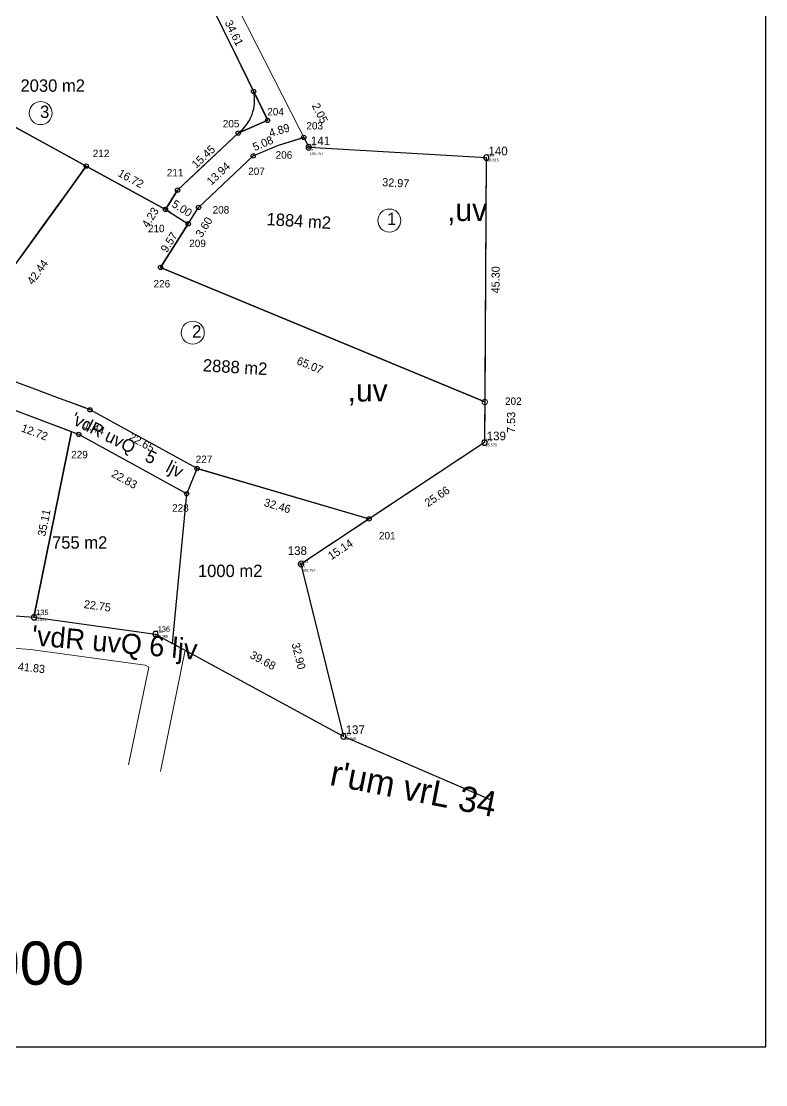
# Model space of a CAD drawing. Header units: millimetres. Extents: x 0 to 151572, y 0 to 180002.
# Drawn here: x 151384.3 to 151522.4, y 179614.7 to 179811.9 of the extents above; entities that cross this region are included whole.
import ezdxf

# ---------------------------------------------------------------- set-up
doc = ezdxf.new("R2010")
doc.units = ezdxf.units.MM
doc.layers.get('0').update_dxf_attribs({"linetype": 'CONTINUOUS'})
doc.layers.get('DEFPOINTS').update_dxf_attribs({"linetype": 'CONTINUOUS'})
for name, color, linetype in [('DIM', 12, 'CONTINUOUS'), ('DIM6', 2, 'CONTINUOUS'), ('DOOR', 6, 'CONTINUOUS'), ('FRAME', 7, 'CONTINUOUS'), ('Layer1', 4, 'CONTINUOUS'), ('LINE', 3, 'CONTINUOUS'), ('Point_Names', 7, 'CONTINUOUS'), ('TEXT', 6, 'CONTINUOUS')]:
    doc.layers.add(name, color=color, linetype=linetype)
doc.styles.add('ARAB4', font='arab4.shx')
doc.styles.add('F1', font='f1.shx', dxfattribs={"height": 0.5})
doc.styles.add('MONOTEXT', font='txt')
doc.dimstyles.new('250', dxfattribs={"dimtxt": 1.5, "dimasz": 0.18, "dimexe": 0.18, "dimexo": 0.0625, "dimgap": 0.09, "dimtad": 0, "dimzin": 0, "dimdsep": 46, "dimtxsty": 'Standard', "dimcen": 0.09, "dimse1": 1, "dimse2": 1, "dimsd1": 1, "dimsd2": 1, "dimclrt": 2, "dimazin": 0, "dimtfac": 1, "dimtofl": 0, "dimtmove": 0, "dimatfit": 3, "dimfxl": 0, "dimtolj": 1, "dimtzin": 0, "dimarcsym": 0})

# ---------------------------------------------------------------- blocks, each defined once
blk = doc.blocks.new('CIRCLE', base_point=(100, 100))
at = {"color": 0}
for start, end in [(90, 270), (270, 90)]:
    blk.add_arc((100, 100), 100, start, end, dxfattribs=at)
at = {"flags": 1}
for tag in ['NAME', 'FEATURE_CODE']:
    blk.add_attdef(tag, (0, 0), '', height=1, dxfattribs=at)
blk = doc.blocks.new('*D41')
at = {"layer": 'DEFPOINTS', "color": 0}
for p in [(151436.21, 179711.24), (151439.7, 179678.22), (151444.08, 179679.3)]:
    blk.add_point(p, dxfattribs=at)
at = {"layer": 'DIM6', "color": 2, "lineweight": 0, "insert": (151435.77, 179694.19), "char_height": 1.5, "attachment_point": 5, "rotation": 283.8483}
blk.add_mtext('\\A1;32.90', dxfattribs=at)
blk = doc.blocks.new('*D40')
at = {"layer": 'DEFPOINTS', "color": 0}
for p in [(151437.64, 179788.49), (151470.56, 179786.59), (151470.24, 179780.95)]:
    blk.add_point(p, dxfattribs=at)
at = {"layer": 'DIM6', "color": 2, "lineweight": 0, "insert": (151453.78, 179781.9), "char_height": 1.5, "attachment_point": 5, "rotation": 356.6859}
blk.add_mtext('\\A1;32.97', dxfattribs=at)
blk = doc.blocks.new('*D10')
at = {"layer": 'DEFPOINTS', "color": 0}
for p in [(151409.23, 179698.26), (151446.58, 179683.89), (151444.08, 179679.3)]:
    blk.add_point(p, dxfattribs=at)
at = {"layer": 'DIM6', "color": 2, "lineweight": 0, "insert": (151429.15, 179693.37), "char_height": 1.5, "attachment_point": 5, "rotation": 331.4491}
blk.add_mtext('\\A1;39.68', dxfattribs=at)
blk = doc.blocks.new('*D9')
at = {"layer": 'DEFPOINTS', "color": 0}
for p in [(151387.2, 179705.03), (151386.69, 179701.37), (151409.23, 179698.26)]:
    blk.add_point(p, dxfattribs=at)
at = {"layer": 'DIM6', "color": 2, "lineweight": 0, "insert": (151398.46, 179703.48), "char_height": 1.5, "attachment_point": 5, "rotation": 352.1564}
blk.add_mtext('\\A1;22.75', dxfattribs=at)
blk = doc.blocks.new('*D4')
at = {"layer": 'DEFPOINTS', "color": 0}
for p in [(151365.73, 179696.89), (151407.32, 179692.47), (151407.04, 179689.8)]:
    blk.add_point(p, dxfattribs=at)
at = {"layer": 'DIM6', "color": 2, "lineweight": 0, "insert": (151386.24, 179692), "char_height": 1.5, "attachment_point": 5, "rotation": 353.9365}
blk.add_mtext('\\A1;41.83', dxfattribs=at)
blk = doc.blocks.new('*D47')
at = {"layer": 'DEFPOINTS', "color": 0}
for p in [(151396.76, 179739.23), (151397.09, 179739.83), (151416.94, 179728.93)]:
    blk.add_point(p, dxfattribs=at)
at = {"layer": 'DIM6', "color": 2, "insert": (151406.68, 179733.78), "char_height": 1.5, "attachment_point": 5, "rotation": 331.2291}
blk.add_mtext('\\A1;22.65', dxfattribs=at)
blk = doc.blocks.new('*D48')
at = {"layer": 'DEFPOINTS', "color": 0}
for p in [(151416.94, 179728.93), (151448.09, 179719.82), (151447.41, 179717.48)]:
    blk.add_point(p, dxfattribs=at)
at = {"layer": 'DIM6', "color": 2, "insert": (151431.83, 179722.03), "char_height": 1.5, "attachment_point": 5, "rotation": 343.699}
blk.add_mtext('\\A1;32.46', dxfattribs=at)
blk = doc.blocks.new('*D49')
at = {"layer": 'DEFPOINTS', "color": 0}
for p in [(151470.24, 179733.76), (151472.15, 179730.87), (151448.84, 179719.6)]:
    blk.add_point(p, dxfattribs=at)
at = {"layer": 'DIM6', "color": 2, "insert": (151461.45, 179723.78), "char_height": 1.5, "attachment_point": 5, "rotation": 33.4967}
blk.add_mtext('\\A1;25.66', dxfattribs=at)
blk = doc.blocks.new('*D50')
at = {"layer": 'DEFPOINTS', "color": 0}
for p in [(151470.28, 179741.29), (151475.19, 179741.26), (151470.24, 179733.76)]:
    blk.add_point(p, dxfattribs=at)
at = {"layer": 'DIM6', "color": 2, "insert": (151475.17, 179737.5), "char_height": 1.5, "attachment_point": 5, "rotation": 89.6446}
blk.add_mtext('\\A1;7.53', dxfattribs=at)
blk = doc.blocks.new('*D51')
at = {"layer": 'DEFPOINTS', "color": 0}
for p in [(151470.56, 179786.59), (151472.44, 179786.58), (151470.28, 179741.29)]:
    blk.add_point(p, dxfattribs=at)
at = {"layer": 'DIM6', "color": 2, "insert": (151472.3, 179763.93), "char_height": 1.5, "attachment_point": 5, "rotation": 89.6447}
blk.add_mtext('\\A1;45.30', dxfattribs=at)
blk = doc.blocks.new('*D53')
at = {"layer": 'DEFPOINTS', "color": 0}
for p in [(151441.86, 179790.64), (151436.71, 179790.32), (151437.64, 179788.49)]:
    blk.add_point(p, dxfattribs=at)
at = {"layer": 'DIM6', "color": 2, "insert": (151439.73, 179794.82), "char_height": 1.5, "attachment_point": 5, "rotation": 296.9564}
blk.add_mtext('\\A1;2.05', dxfattribs=at)
blk = doc.blocks.new('*D55')
at = {"layer": 'DEFPOINTS', "color": 0}
for p in [(151414.73, 179824.52, 0.88), (151416.12, 179825.21), (151430.07, 179793.5)]:
    blk.add_point(p, dxfattribs=at)
at = {"layer": 'DIM6', "color": 2, "insert": (151423.79, 179809.7), "char_height": 1.5, "attachment_point": 5, "rotation": 296.312}
blk.add_mtext('\\A1;34.61', dxfattribs=at)
blk = doc.blocks.new('*D56')
at = {"layer": 'DEFPOINTS', "color": 0}
for p in [(151448.84, 179719.6), (151449.82, 179718.11), (151436.21, 179711.24)]:
    blk.add_point(p, dxfattribs=at)
at = {"layer": 'DIM6', "color": 2, "insert": (151443.51, 179713.93), "char_height": 1.5, "attachment_point": 5, "rotation": 33.4968}
blk.add_mtext('\\A1;15.14', dxfattribs=at)
blk = doc.blocks.new('*D66')
at = {"layer": 'DEFPOINTS', "color": 0}
for p in [(151411.06, 179776.98), (151412.03, 179778.51), (151415.29, 179774.31)]:
    blk.add_point(p, dxfattribs=at)
at = {"layer": 'DIM6', "color": 2, "insert": (151414.15, 179777.18), "char_height": 1.5, "attachment_point": 5, "rotation": 327.6752}
blk.add_mtext('\\A1;5.00', dxfattribs=at)
blk = doc.blocks.new('*D67')
at = {"layer": 'DEFPOINTS', "color": 0}
for p in [(151397.33, 179786.72), (151396.4, 179785.01), (151411.06, 179776.98)]:
    blk.add_point(p, dxfattribs=at)
at = {"layer": 'DIM6', "color": 2, "insert": (151404.66, 179782.7), "char_height": 1.5, "attachment_point": 5, "rotation": 331.2913}
blk.add_mtext('\\A1;16.72', dxfattribs=at)
blk = doc.blocks.new('*D68')
at = {"layer": 'DEFPOINTS', "color": 0}
for p in [(151396.4, 179785.01), (151399.78, 179782.57), (151371.53, 179750.62)]:
    blk.add_point(p, dxfattribs=at)
at = {"layer": 'DIM6', "color": 2, "insert": (151387.35, 179765.37), "char_height": 1.5, "attachment_point": 5, "rotation": 54.1384}
blk.add_mtext('\\A1;42.44', dxfattribs=at)
blk = doc.blocks.new('*D69')
at = {"layer": 'DEFPOINTS', "color": 0}
for p in [(151359.89, 179805.01, 0.88), (151360.41, 179805.95), (151396.4, 179785.01)]:
    blk.add_point(p, dxfattribs=at)
at = {"layer": 'DIM6', "color": 2, "insert": (151378.66, 179795.96), "char_height": 1.5, "attachment_point": 5, "rotation": 331.2913}
blk.add_mtext('\\A1;41.62', dxfattribs=at)
blk = doc.blocks.new('*D70')
at = {"layer": 'DEFPOINTS', "color": 0}
for p in [(151412, 179781.39), (151413.33, 179780.56), (151411.06, 179776.98)]:
    blk.add_point(p, dxfattribs=at)
at = {"layer": 'DIM6', "color": 2, "insert": (151408.26, 179775.48), "char_height": 1.5, "attachment_point": 5, "rotation": 57.6752}
blk.add_mtext('\\A1;4.23', dxfattribs=at)
blk = doc.blocks.new('*D71')
at = {"layer": 'DEFPOINTS', "color": 0}
for p in [(151423.73, 179792.04), (151424.58, 179791.14), (151413.33, 179780.56)]:
    blk.add_point(p, dxfattribs=at)
at = {"layer": 'DIM6', "color": 2, "insert": (151418.11, 179786.75), "char_height": 1.5, "attachment_point": 5, "rotation": 43.2338}
blk.add_mtext('\\A1;15.45', dxfattribs=at)
blk = doc.blocks.new('*D72')
at = {"layer": 'DEFPOINTS', "color": 0}
for p in [(151427.37, 179786.89), (151415.82, 179778.83), (151417.21, 179777.35)]:
    blk.add_point(p, dxfattribs=at)
at = {"layer": 'DIM6', "color": 2, "insert": (151420.9, 179783.6), "char_height": 1.5, "attachment_point": 5, "rotation": 43.2338}
blk.add_mtext('\\A1;13.94', dxfattribs=at)
blk = doc.blocks.new('*D73')
at = {"layer": 'DEFPOINTS', "color": 0}
for p in [(151431.47, 179790.21), (151432.03, 179788.9), (151427.37, 179786.89)]:
    blk.add_point(p, dxfattribs=at)
at = {"layer": 'DIM6', "color": 2, "insert": (151429.14, 179789.21), "char_height": 1.5, "attachment_point": 5, "rotation": 23.2924}
blk.add_mtext('\\A1;5.08', dxfattribs=at)
blk = doc.blocks.new('*D74')
at = {"layer": 'DEFPOINTS', "color": 0}
for p in [(151435.96, 179792.79), (151432.03, 179788.9), (151436.71, 179790.32)]:
    blk.add_point(p, dxfattribs=at)
at = {"layer": 'DIM6', "color": 2, "insert": (151432.18, 179791.64), "char_height": 1.5, "attachment_point": 5, "rotation": 16.9108}
blk.add_mtext('\\A1;4.89', dxfattribs=at)
blk = doc.blocks.new('*D75')
at = {"layer": 'DEFPOINTS', "color": 0}
for p in [(151410.17, 179766.22), (151470.28, 179741.29), (151467.93, 179735.62)]:
    blk.add_point(p, dxfattribs=at)
at = {"layer": 'DIM6', "color": 2, "insert": (151437.88, 179748.08), "char_height": 1.5, "attachment_point": 5, "rotation": 337.4718}
blk.add_mtext('\\A1;65.07', dxfattribs=at)
blk = doc.blocks.new('*D76')
at = {"layer": 'DEFPOINTS', "color": 0}
for p in [(151414.3, 179774.93), (151415.29, 179774.31), (151410.17, 179766.22)]:
    blk.add_point(p, dxfattribs=at)
at = {"layer": 'DIM6', "color": 2, "insert": (151411.74, 179770.89), "char_height": 1.5, "attachment_point": 5, "rotation": 57.6752}
blk.add_mtext('\\A1;9.57', dxfattribs=at)
blk = doc.blocks.new('*D77')
at = {"layer": 'DEFPOINTS', "color": 0}
for p in [(151417.21, 179777.35), (151419.58, 179775.85), (151415.29, 179774.31)]:
    blk.add_point(p, dxfattribs=at)
at = {"layer": 'DIM6', "color": 2, "insert": (151418.22, 179773.7), "char_height": 1.5, "attachment_point": 5, "rotation": 57.6752}
blk.add_mtext('\\A1;3.60', dxfattribs=at)
blk = doc.blocks.new('*D115')
at = {"layer": 'DEFPOINTS', "color": 0}
for p in [(151394.99, 179735.27), (151415.01, 179724.28), (151413.47, 179721.47)]:
    blk.add_point(p, dxfattribs=at)
at = {"layer": 'DIM6', "color": 2, "insert": (151403.46, 179726.97), "char_height": 1.5, "attachment_point": 5, "rotation": 331.2291}
blk.add_mtext('\\A1;22.83', dxfattribs=at)
blk = doc.blocks.new('*D119')
at = {"layer": 'DEFPOINTS', "color": 0}
for p in [(151381.73, 179740.24), (151393.64, 179735.78), (151392.77, 179733.45)]:
    blk.add_point(p, dxfattribs=at)
at = {"layer": 'DIM6', "color": 2, "insert": (151386.82, 179735.69), "char_height": 1.5, "attachment_point": 5, "rotation": 339.471}
blk.add_mtext('\\A1;12.72', dxfattribs=at)
blk = doc.blocks.new('*D120')
at = {"layer": 'DEFPOINTS', "color": 0}
for p in [(151394.41, 179737.83), (151393.64, 179735.78), (151394.99, 179735.27)]:
    blk.add_point(p, dxfattribs=at)
at = {"layer": 'DIM6', "color": 2, "insert": (151397.89, 179736.52), "char_height": 1.5, "attachment_point": 5, "rotation": 339.471}
blk.add_mtext('\\A1;1.44', dxfattribs=at)
blk = doc.blocks.new('*D121')
at = {"layer": 'DEFPOINTS', "color": 0}
for p in [(151393.64, 179735.78), (151385.1, 179701.69), (151386.69, 179701.37)]:
    blk.add_point(p, dxfattribs=at)
at = {"layer": 'DIM6', "color": 2, "insert": (151388.57, 179718.9), "char_height": 1.5, "attachment_point": 5, "rotation": 78.5799}
blk.add_mtext('\\A1;35.11', dxfattribs=at)
blk = doc.blocks.new('*D125')
at = {"layer": 'DEFPOINTS', "color": 0}
for p in [(151367.02, 179704.56), (151366.89, 179702.82), (151386.69, 179701.37)]:
    blk.add_point(p, dxfattribs=at)
at = {"layer": 'DIM6', "color": 2, "insert": (151376.92, 179703.83), "char_height": 1.5, "attachment_point": 5, "rotation": 355.8107}
blk.add_mtext('\\A1;19.85', dxfattribs=at)

msp = doc.modelspace()

# ---------------------------------------------------------------- linework, layer by layer
at = {"layer": 'DIM', "color": 7, "lineweight": 0, "flags": 128}
msp.add_lwpolyline([(151414.856, 179833.303), (151437.645, 179788.494), (151470.563, 179786.588), (151470.236, 179733.763), (151436.208, 179711.244), (151444.083, 179679.299), (151409.228, 179698.264), (151386.691, 179701.368), (151366.894, 179702.818), (151366.418, 179702.973)], dxfattribs=at)
at = {"layer": 'DIM6', "color": 7, "lineweight": 0}
for p, q in [((151417.589, 179818.924, 97.687), (151430.026, 179793.481, 97.687)), ((151433.013, 179788.533, 97.687), (151433.013, 179788.533, 97.687)), ((151443.911, 179788.131), (151470.563, 179786.588)), ((151470.563, 179786.588), (151470.236, 179733.763, 95.575)), ((151383.681, 179744.848, 94.165), (151396.047, 179740.218, 97.687)), ((151383.681, 179744.848, 94.935), (151396.047, 179740.218, 94.935)), ((151470.236, 179733.763), (151470.282, 179741.291)), ((151397.085, 179739.829, 93.901), (151396.047, 179740.218, 97.687)), ((151396.047, 179740.218), (151397.085, 179739.829)), ((151416.936, 179728.929, 94.06), (151397.085, 179739.829, 93.901)), ((151397.085, 179739.829), (151416.936, 179728.929)), ((151470.236, 179733.763, 95.575), (151448.835, 179719.6, 94.253)), ((151448.835, 179719.6), (151470.236, 179733.763)), ((151416.936, 179728.929, 98.815), (151415.009, 179724.283)), ((151448.835, 179719.6, 94.253), (151416.936, 179728.929, 94.06)), ((151416.936, 179728.929), (151448.835, 179719.6))]:
    msp.add_line(p, q, dxfattribs=at)
at = {"layer": 'DIM6'}
msp.add_line((151359.892, 179805.007, 90.532), (151411.984, 179776.477, -0.728), dxfattribs=at)
at = {"layer": 'DIM6', "color": 0, "flags": 128}
for points, elevation in [([(151415.305, 179823.596), (151421.723, 179810.466), (151424.467, 179804.854), (151430.07, 179793.5), (151424.582, 179791.138), (151417.906, 179784.862), (151413.326, 179780.555), (151411.064, 179776.981), (151396.397, 179785.014), (151359.892, 179805.007), (151361.687, 179806.423), (151363.999, 179809.297), (151365.77, 179811.498), (151371.209, 179818.256)], 0.884), ([(151378.144, 179795.01), (151388.642, 179789.261), (151396.397, 179785.014), (151391.67, 179778.474), (151384.031, 179767.907)], 93.5)]:
    msp.add_lwpolyline(points, dxfattribs=dict(at, elevation=elevation))
at = {"layer": 'DIM6', "color": 7, "lineweight": 0, "elevation": 94.253, "flags": 128}
msp.add_lwpolyline([(151371.209, 179818.256), (151361.687, 179806.423), (151349.214, 179796.578), (151341.348, 179790.175), (151329.969, 179779.289), (151324.339, 179775.388), (151331.268, 179771.462), (151356.356, 179757.821), (151383.681, 179744.848), (151397.085, 179739.829), (151416.936, 179728.929), (151448.835, 179719.6)], dxfattribs=at)
at = {"layer": 'DIM6', "flags": 128}
for points in [[(151411.064, 179776.981), (151413.326, 179780.555), (151424.582, 179791.138), (151430.07, 179793.5)], [(151410.174, 179766.223), (151417.212, 179777.346), (151427.366, 179786.893), (151432.033, 179788.902), (151436.798, 179790.351)]]:
    msp.add_lwpolyline(points, dxfattribs=at)
at = {"layer": 'DIM6', "color": 0, "flags": 128}
for points in [[(151410.174, 179766.223), (151417.212, 179777.346), (151427.366, 179786.893), (151432.033, 179788.902), (151436.713, 179790.325), (151437.645, 179788.494), (151470.563, 179786.588), (151470.282, 179741.291)], [(151448.835, 179719.6), (151448.092, 179719.818), (151416.936, 179728.929), (151397.085, 179739.829), (151396.052, 179740.23), (151391.428, 179741.947), (151386.385, 179743.836), (151383.681, 179744.848), (151376.279, 179748.362), (151371.532, 179750.616), (151374.421, 179754.613), (151378.052, 179759.635), (151379.682, 179761.89), (151383.321, 179766.924), (151388.482, 179774.064), (151393.275, 179780.694), (151396.397, 179785.014), (151411.064, 179776.981), (151415.289, 179774.307), (151410.174, 179766.223), (151470.282, 179741.291), (151470.236, 179733.763)]]:
    msp.add_lwpolyline(points, close=True, dxfattribs=at)
at = {"layer": 'DIM6', "flags": 128}
msp.add_lwpolyline([(151412.411, 179696.532), (151415.009, 179724.283), (151394.995, 179735.273), (151381.729, 179740.24), (151359.786, 179750.682, 0.277467), (151352.487, 179749.97), (151336.921, 179723.64), (151332.105, 179715.287), (151332.778, 179699.432), (151355.94, 179701.737), (151366.894, 179702.818), (151386.691, 179701.368), (151409.228, 179698.264)], format="xyb", close=True, dxfattribs=at)
at = {"layer": 'DIM6', "color": 7, "lineweight": 0, "flags": 128}
msp.add_lwpolyline([(151415.009, 179724.283), (151394.995, 179735.273), (151394.294, 179735.535), (151381.729, 179740.24), (151365.548, 179747.922)], dxfattribs=at)
at = {"layer": 'DIM6', "flags": 128}
for points in [[(151393.642, 179735.779), (151381.729, 179740.24), (151375.336, 179743.282), (151366.146, 179702.745), (151366.894, 179702.818), (151386.691, 179701.368)], [(151415.009, 179724.283), (151394.995, 179735.273), (151393.642, 179735.779), (151386.691, 179701.368), (151386.691, 179701.368), (151409.228, 179698.264), (151412.411, 179696.532)], [(151448.835, 179719.6), (151436.208, 179711.244), (151444.083, 179679.299), (151412.411, 179696.532), (151412.411, 179696.532), (151415.009, 179724.283), (151415.009, 179724.283), (151416.936, 179728.929)]]:
    msp.add_lwpolyline(points, close=True, dxfattribs=at)
at = {"layer": 'DIM6'}
for centre in [(151427.428, 179798.854), (151430.026, 179793.481, 97.687), (151424.582, 179791.138), (151436.713, 179790.325), (151427.366, 179786.893), (151396.397, 179785.014), (151413.326, 179780.555), (151411.064, 179776.981), (151417.212, 179777.346), (151415.289, 179774.307), (151410.174, 179766.223), (151397.085, 179739.829), (151394.995, 179735.273), (151416.936, 179728.929), (151415.009, 179724.283), (151448.835, 179719.6)]:
    msp.add_circle(centre, 0.4, dxfattribs=at)
at = {"layer": 'DIM6', "color": 7, "lineweight": 0}
for centre, radius in [((151387.936, 179794.834), 2.138), ((151452.59, 179774.92), 2.138), ((151416.135, 179754.129), 2.138), ((151470.282, 179741.291), 0.5)]:
    msp.add_circle(centre, radius, dxfattribs=at)
at = {"layer": 'DIM6'}
msp.add_arc((151419.966, 179797.223), 7.638, 307.17709, 12.32957, dxfattribs=at)
at = {"layer": 'DOOR', "color": 7, "lineweight": 0}
for centre in [(151437.645, 179788.494, 97.687), (151436.208, 179711.244, 93.342)]:
    msp.add_circle(centre, 0.242, dxfattribs=at)
at = {"layer": 'FRAME', "color": 7, "flags": 128}
msp.add_lwpolyline([(151471.356, 179667.526), (151444.392, 179679.166)], dxfattribs=at)
at = {"layer": 'Layer1', "color": 7, "linetype": 'Continuous'}
msp.add_lwpolyline([(151522.38, 179621.744), (151522.38, 180001.744), (151242.38, 180001.744), (151242.38, 179621.744)], close=True, dxfattribs=at)
at = {"layer": 'LINE', "color": 7, "lineweight": 0}
for p, q in [((151409.228, 179698.264), (151409.128, 179697.774)), ((151414.738, 179695.266), (151410.13, 179672.797)), ((151407.968, 179692.119), (151404.252, 179674.002))]:
    msp.add_line(p, q, dxfattribs=at)
at = {"layer": 'LINE', "color": 7, "lineweight": 0, "flags": 128}
msp.add_lwpolyline([(151407.968, 179692.119), (151407.324, 179692.469), (151386.062, 179695.398), (151365.73, 179696.888), (151365.167, 179697.071), (151360.187, 179698.018)], dxfattribs=at)

# ---------------------------------------------------------------- block references
at = {"color": 7}
ref = msp.add_blockref('CIRCLE', (151470.563, 179786.588, 98.815), dxfattribs=dict(at, xscale=0.005000000004656613, yscale=0.005000000004656613, zscale=0.005000000004656613))
ref.add_attrib('NAME', '116', (151470.763, 179786.788, 98.815), dxfattribs={"height": 0.5})
ref.add_attrib('ELEVATION', '98.815', (151470.763, 179785.888, 98.815), dxfattribs={"height": 0.5})
ref = msp.add_blockref('CIRCLE', (151470.236, 179733.763, 95.575), dxfattribs=dict(at, xscale=0.005000000004656613, yscale=0.005000000004656613, zscale=0.005000000004656613))
ref.add_attrib('NAME', '115', (151470.436, 179733.963, 95.575), dxfattribs={"height": 0.5})
ref.add_attrib('ELEVATION', '95.575', (151470.436, 179733.063, 95.575), dxfattribs={"height": 0.5})
ref = msp.add_blockref('CIRCLE', (151386.691, 179701.368, 91.843), dxfattribs=dict(at, xscale=0.005, yscale=0.005, zscale=0.005))
ref.add_attrib('NAME', '135', (151386.891, 179701.568, 91.843), dxfattribs={"height": 0.5})
ref.add_attrib('ELEVATION', '91.843', (151386.891, 179700.668, 91.843), dxfattribs={"height": 0.5})
ref = msp.add_blockref('CIRCLE', (151409.228, 179698.264, 92.398), dxfattribs=dict(at, xscale=0.005, yscale=0.005, zscale=0.005))
ref.add_attrib('NAME', '136', (151409.428, 179698.464, 92.398), dxfattribs={"height": 0.5})
ref.add_attrib('ELEVATION', '92.398', (151409.428, 179697.564, 92.398), dxfattribs={"height": 0.5})
ref = msp.add_blockref('CIRCLE', (151444.083, 179679.299, 92.948), dxfattribs=dict(at, xscale=0.005000000004656613, yscale=0.005000000004656613, zscale=0.005000000004656613))
ref.add_attrib('NAME', '113', (151444.283, 179679.499, 92.948), dxfattribs={"height": 0.5})
ref.add_attrib('ELEVATION', '92.948', (151444.283, 179678.599, 92.948), dxfattribs={"height": 0.5})
at = {"layer": 'DOOR', "color": 7}
ref = msp.add_blockref('CIRCLE', (151437.645, 179788.494, 97.687), dxfattribs=dict(at, xscale=0.005000000004656613, yscale=0.005000000004656613, zscale=0.005000000004656613))
ref.add_attrib('NAME', '102', (151437.845, 179788.694, 97.687), dxfattribs={"layer": '0', "height": 0.5})
ref.add_attrib('FEATURE_CODE', 'cr', (151437.845, 179787.794, 97.687), dxfattribs={"layer": '0', "height": 0.5})
ref.add_attrib('ELEVATION', '100.757', (151437.845, 179787.094, 97.687), dxfattribs={"layer": '0', "height": 0.5})
ref = msp.add_blockref('CIRCLE', (151436.208, 179711.244, 93.342), dxfattribs=dict(at, xscale=0.005000000004656613, yscale=0.005000000004656613, zscale=0.005000000004656613))
ref.add_attrib('NAME', '102', (151436.408, 179711.444, 93.342), dxfattribs={"layer": '0', "height": 0.5})
ref.add_attrib('FEATURE_CODE', 'cr', (151436.408, 179710.544, 93.342), dxfattribs={"layer": '0', "height": 0.5})
ref.add_attrib('ELEVATION', '100.757', (151436.408, 179709.844, 93.342), dxfattribs={"layer": '0', "height": 0.5})

# ---------------------------------------------------------------- texts
at = {"color": 7, "ltscale": 0.2, "style": 'ARAB4'}
for p in [(151463.3, 179774.83, 484.907), (151444.841, 179741.374, 484.907)]:
    msp.add_text(',uv', height=4.1642, dxfattribs=at).set_placement(p)
at = {"color": 7, "ltscale": 0.2}
msp.add_text('SC 1-1000', height=8.008, dxfattribs=at).set_placement((151344.778, 179633.256))
at = {"layer": 'FRAME', "color": 7, "style": 'F1'}
for s, height, rotation, p in [("'vdR uvQ   5   ljv", 2.34375, 333.0897, (151393.355, 179737.412, -91.302)), ("'vdR uvQ 6 ljv", 3.75, 354.96733, (151386.168, 179696.195, 100.921)), ("r'um vrL 34", 4.6875, 348.85001, (151441.351, 179670.33))]:
    msp.add_text(s, height=height, rotation=rotation, dxfattribs=at).set_placement(p)
at = {"layer": 'Point_Names', "color": 7, "attachment_point": 7, "style": 'MONOTEXT'}
for s, insert, char_height, width in [('141', (151438.045, 179788.894, 97.687), 1.6, 4.8), ('140', (151470.963, 179786.988, 98.815), 1.6, 4.8), ('139', (151470.636, 179734.163, 95.575), 1.6, 4.8), ('138', (151433.742, 179712.896, 93.342), 1.6, 4.8), ('135', (151387.091, 179701.768, 91.843), 1, 3), ('136', (151409.628, 179698.664, 92.398), 1, 3), ('137', (151444.483, 179679.699, 92.948), 1.6, 4.8)]:
    msp.add_mtext(s, dxfattribs=dict(at, insert=insert, char_height=char_height, width=width))
at = {"layer": 'TEXT', "color": 7}
for s, height, p in [('2030 m2', 2.2984, (151384.192, 179798.795)), ('3', 2.298, (151387.828, 179793.931)), ('204', 1.379, (151429.957, 179794.409)), ('205', 1.379, (151421.707, 179792.189)), ('203', 1.379, (151437.207, 179791.809)), ('212', 1.379, (151397.597, 179786.669)), ('206', 1.379, (151431.507, 179786.389)), ('211', 1.379, (151411.327, 179783.109)), ('207', 1.379, (151426.427, 179783.359)), ('208', 1.379, (151419.817, 179776.209)), ('1', 2.298, (151452.17, 179774.11)), ('210', 1.379, (151407.827, 179772.759)), ('209', 1.379, (151415.487, 179769.999)), ('226', 1.379, (151408.867, 179762.509)), ('2', 2.298, (151416.027, 179753.226)), ('202', 1.379, (151474.042, 179740.739)), ('229', 1.379, (151393.597, 179730.839)), ('227', 1.379, (151416.687, 179729.969)), ('228', 1.379, (151412.312, 179720.951)), ('755 m2', 2.2984, (151390.042, 179714.087)), ('201', 1.379, (151450.667, 179715.819)), ('1000 m2', 2.2984, (151417.092, 179708.827))]:
    msp.add_text(s, height=height, dxfattribs=at).set_placement(p)
for s, p in [('1884 m2', (151429.77, 179774.07, -94.118)), ('2888 m2', (151417.963, 179746.969, -94.118))]:
    msp.add_text(s, height=2.2984, rotation=356.57885, dxfattribs=at).set_placement(p)

# ---------------------------------------------------------------- dimensions: what is measured, and where the dimension line sits
at = {"layer": 'DIM6'}
for p1, p2, distance, picture, middle in [((151430.07, 179793.5), (151414.731, 179824.52, 0.884), -1.55, '*D55', (151423.79, 179809.698)), ((151396.397, 179785.014), (151359.892, 179805.007, 0.884), -1.081, '*D69', (151378.664, 179795.958)), ((151436.713, 179790.325), (151437.645, 179788.494), 4.726, '*D53', (151439.727, 179794.825)), ((151413.326, 179780.555), (151424.582, 179791.138), 1.238, '*D71', (151418.106, 179786.748)), ((151427.366, 179786.893), (151432.033, 179788.902), 1.424, '*D73', (151429.136, 179789.205)), ((151411.064, 179776.981), (151396.397, 179785.014), -1.941, '*D67', (151404.663, 179782.7)), ((151427.366, 179786.893), (151417.212, 179777.346), -2.034, '*D72', (151420.896, 179783.602)), ((151470.282, 179741.291), (151470.563, 179786.588), -1.877, '*D51', (151472.3, 179763.928)), ((151371.532, 179750.616), (151396.397, 179785.014), -4.172, '*D68', (151387.346, 179765.371)), ((151411.064, 179776.981), (151413.326, 179780.555), 1.568, '*D70', (151408.258, 179775.478)), ((151415.289, 179774.307), (151411.064, 179776.981), -1.814, '*D66', (151414.146, 179777.177)), ((151410.174, 179766.223), (151415.289, 179774.307), 1.171, '*D76', (151411.742, 179770.891)), ((151410.174, 179766.223), (151470.282, 179741.291), -6.141, '*D75', (151437.875, 179748.085)), ((151470.236, 179733.763), (151470.282, 179741.291), -4.912, '*D50', (151475.171, 179737.497)), ((151381.729, 179740.24), (151393.642, 179735.779), -2.482, '*D119', (151386.815, 179735.685)), ((151416.936, 179728.929), (151397.085, 179739.829), 0.68, '*D47', (151406.683, 179733.783)), ((151394.995, 179735.273), (151393.642, 179735.779), -2.185, '*D120', (151397.887, 179736.523)), ((151393.642, 179735.779), (151386.691, 179701.368), -1.624, '*D121', (151388.575, 179718.895)), ((151394.995, 179735.273), (151415.009, 179724.283), -3.207, '*D115', (151403.458, 179726.967)), ((151448.835, 179719.6), (151470.236, 179733.763), -3.474, '*D49', (151461.453, 179723.785)), ((151416.936, 179728.929), (151448.092, 179719.818), -2.439, '*D48', (151431.829, 179722.033)), ((151436.208, 179711.244), (151448.835, 179719.6), -1.785, '*D56', (151443.507, 179713.933)), ((151386.691, 179701.368), (151366.894, 179702.818), -1.743, '*D125', (151376.92, 179703.831))]:
    dim = msp.add_aligned_dim(p1=p1, p2=p2, distance=distance, dimstyle='250', dxfattribs=at)
    dim.commit()
    dim.dimension.update_dxf_attribs({"geometry": picture, "text_midpoint": middle})
for base, p1, p2, angle, picture, middle in [((151435.964, 179792.79), (151432.033, 179788.902), (151436.713, 179790.325), 16.91081, '*D74', (151432.18, 179791.64)), ((151419.58, 179775.849), (151415.289, 179774.307), (151417.212, 179777.346), 57.6752, '*D77', (151418.22, 179773.7))]:
    dim = msp.add_linear_dim(base=base, p1=p1, p2=p2, angle=angle, dimstyle='250', dxfattribs=at)
    dim.commit()
    dim.dimension.update_dxf_attribs({"geometry": picture, "text_midpoint": middle, "dimtype": 129})
at = {"layer": 'DIM6', "color": 7, "lineweight": 0}
for p1, p2, distance, picture, middle in [((151437.645, 179788.494), (151470.563, 179786.588), -5.651, '*D40', (151453.777, 179781.899)), ((151436.208, 179711.244), (151444.083, 179679.299), -4.511, '*D41', (151435.765, 179694.191)), ((151409.228, 179698.264), (151386.691, 179701.368), -3.697, '*D9', (151398.464, 179703.479)), ((151409.228, 179698.264), (151444.083, 179679.299), 5.229, '*D10', (151429.155, 179693.374)), ((151365.73, 179696.888), (151407.324, 179692.469), -2.689, '*D4', (151386.243, 179692.005))]:
    dim = msp.add_aligned_dim(p1=p1, p2=p2, distance=distance, dimstyle='250', dxfattribs=at)
    dim.commit()
    dim.dimension.update_dxf_attribs({"geometry": picture, "text_midpoint": middle})

doc.saveas('drawing.dxf')
